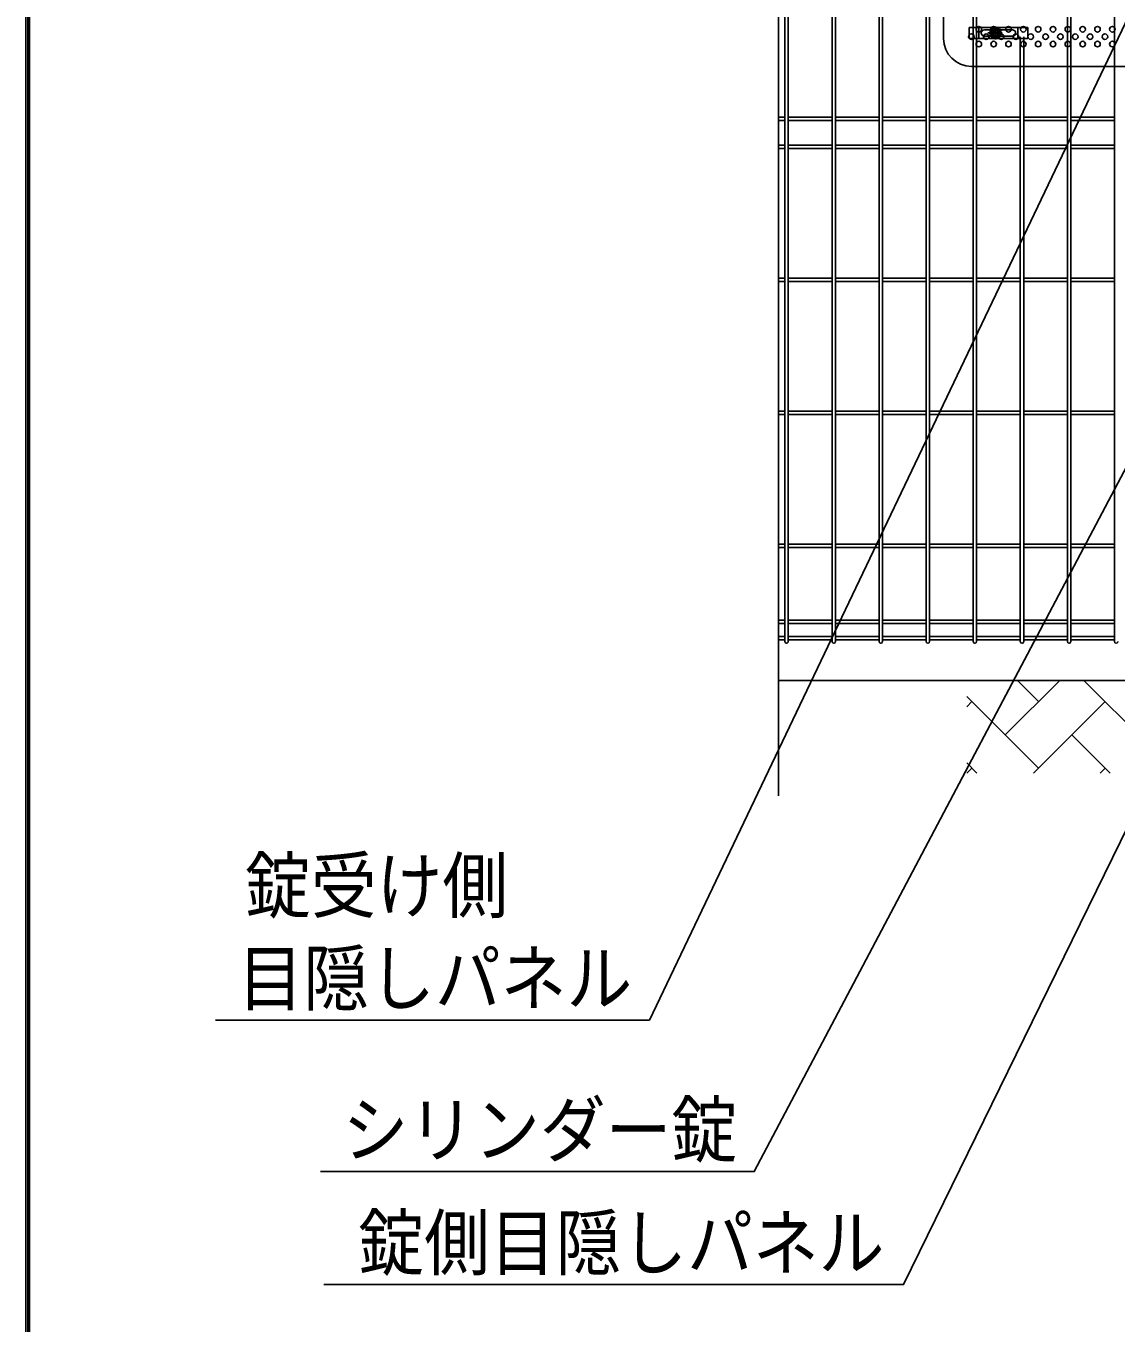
# Model space of a CAD drawing. Units: millimetres, scale not verified. Extents: x -4425 to 4425, y -3150 to 3150.
# Drawn here: x -4050 to -2874, y -1423 to -24 of the extents above; entities that cross this region are included whole.
import ezdxf
from ezdxf.enums import TextEntityAlignment as Align

# ---------------------------------------------------------------- set-up
doc = ezdxf.new("R2010")
doc.units = ezdxf.units.MM
doc.header["$LTSCALE"] = 20
for name, color, linetype, lineweight in [('0-0_WAKU', 7, 'Continuous', 25), ('0-2_Jﾊﾟﾈﾙ', 3, 'Continuous', 25), ('0-7_外形線', 7, 'Continuous', 25), ('0-9_EXTCNT-L', 4, 'Continuous', 25), ('0-A_固定金具', 41, 'Continuous', 25), ('0-D_ハッチング', 4, 'Continuous', 25), ('1-2_穴パン小', 7, 'Continuous', 25), ('1-3_新目隠小2', 4, 'Continuous', 25), ('1-7_LAYER12', 3, 'Continuous', 25)]:
    doc.layers.add(name, color=color, linetype=linetype, lineweight=lineweight)
doc.styles.add('ＭＳ ゴシック', font='')
doc.styles.get('ＭＳ ゴシック').set_extended_font_data('MS Gothic')

msp = doc.modelspace()

# ---------------------------------------------------------------- linework, layer by layer
at = {"layer": '0-0_WAKU'}
msp.add_line((-4047.75, -2923), (-4047.75, 2923), dxfattribs=at)
msp.add_lwpolyline([(-4049.75, 2925), (4200.25, 2925), (4200.25, -2925), (-4049.75, -2925)], close=True, dxfattribs=at)
msp.add_lwpolyline([(-4045.75, -2921), (-4045.75, 2921), (4196.25, 2921)], dxfattribs=at)
at = {"layer": '0-2_Jﾊﾟﾈﾙ'}
for p, q in [((-3231.23, -688.31), (-3231.23, 478.09)), ((-3227.63, -688.31), (-3227.63, 478.09)), ((-3180.46, -688.31), (-3180.46, 478.09)), ((-3176.86, -688.31), (-3176.86, 478.09)), ((-3028.15, -688.31), (-3028.15, 478.09)), ((-3024.55, -688.31), (-3024.55, 478.09)), ((-2875.84, -688.31), (-2875.84, 478.09)), ((-3129.69, -89.59), (-3129.69, 308.18)), ((-3126.09, -89.59), (-3126.09, 308.18)), ((-3078.92, -89.59), (-3078.92, 308.18)), ((-3075.32, -89.59), (-3075.32, 308.18)), ((-2926.61, -688.31), (-2926.61, 252.14)), ((-2923.01, -688.31), (-2923.01, 252.14)), ((-3129.69, -688.31), (-3129.69, -35.86)), ((-3126.09, -688.31), (-3126.09, -35.86)), ((-3078.92, -688.31), (-3078.92, -35.86)), ((-3075.32, -688.31), (-3075.32, -35.86)), ((-2977.38, -688.31), (-2977.38, -35.86)), ((-2973.78, -688.31), (-2973.78, -35.86)), ((-3238.23, -122.81), (-3231.23, -122.81)), ((-3227.63, -122.81), (-3180.46, -122.81)), ((-3176.86, -122.81), (-3129.69, -122.81)), ((-3126.09, -122.81), (-3078.92, -122.81)), ((-3075.32, -122.81), (-3028.15, -122.81)), ((-3024.55, -122.81), (-2977.38, -122.81)), ((-2973.78, -122.81), (-2926.61, -122.81)), ((-2923.01, -122.81), (-2875.84, -122.81)), ((-3238.23, -126.41), (-3231.23, -126.41)), ((-3227.63, -126.41), (-3180.46, -126.41)), ((-3176.86, -126.41), (-3129.69, -126.41)), ((-3126.09, -126.41), (-3078.92, -126.41)), ((-3075.32, -126.41), (-3028.15, -126.41)), ((-3024.55, -126.41), (-2977.38, -126.41)), ((-2973.78, -126.41), (-2926.61, -126.41)), ((-2923.01, -126.41), (-2875.84, -126.41)), ((-3238.23, -152.81), (-3231.23, -152.81)), ((-3227.63, -152.81), (-3180.46, -152.81)), ((-3176.86, -152.81), (-3129.69, -152.81)), ((-3126.09, -152.81), (-3078.92, -152.81)), ((-3075.32, -152.81), (-3028.15, -152.81)), ((-3024.55, -152.81), (-2977.38, -152.81)), ((-2973.78, -152.81), (-2926.61, -152.81)), ((-2923.01, -152.81), (-2875.84, -152.81)), ((-3238.23, -156.41), (-3231.23, -156.41)), ((-3227.63, -156.41), (-3180.46, -156.41)), ((-3176.86, -156.41), (-3129.69, -156.41)), ((-3126.09, -156.41), (-3078.92, -156.41)), ((-3075.32, -156.41), (-3028.15, -156.41)), ((-3024.55, -156.41), (-2977.38, -156.41)), ((-2973.78, -156.41), (-2926.61, -156.41)), ((-2923.01, -156.41), (-2875.84, -156.41)), ((-3238.23, -296.31), (-3231.23, -296.31)), ((-3238.23, -299.91), (-3231.23, -299.91)), ((-3227.63, -296.31), (-3180.46, -296.31)), ((-3227.63, -299.91), (-3180.46, -299.91)), ((-3176.86, -296.31), (-3129.69, -296.31)), ((-3176.86, -299.91), (-3129.69, -299.91)), ((-3126.09, -296.31), (-3078.92, -296.31)), ((-3126.09, -299.91), (-3078.92, -299.91)), ((-3075.32, -296.31), (-3028.15, -296.31)), ((-3075.32, -299.91), (-3028.15, -299.91)), ((-3024.55, -296.31), (-2977.38, -296.31)), ((-3024.55, -299.91), (-2977.38, -299.91)), ((-2973.78, -296.31), (-2926.61, -296.31)), ((-2973.78, -299.91), (-2926.61, -299.91)), ((-2923.01, -296.31), (-2875.84, -296.31)), ((-2923.01, -299.91), (-2875.84, -299.91)), ((-3238.23, -439.81), (-3231.23, -439.81)), ((-3238.23, -443.41), (-3231.23, -443.41)), ((-3227.63, -439.81), (-3180.46, -439.81)), ((-3227.63, -443.41), (-3180.46, -443.41)), ((-3176.86, -439.81), (-3129.69, -439.81)), ((-3176.86, -443.41), (-3129.69, -443.41)), ((-3126.09, -439.81), (-3078.92, -439.81)), ((-3126.09, -443.41), (-3078.92, -443.41)), ((-3075.32, -439.81), (-3028.15, -439.81)), ((-3075.32, -443.41), (-3028.15, -443.41)), ((-3024.55, -439.81), (-2977.38, -439.81)), ((-3024.55, -443.41), (-2977.38, -443.41)), ((-2973.78, -439.81), (-2926.61, -439.81)), ((-2973.78, -443.41), (-2926.61, -443.41)), ((-2923.01, -439.81), (-2875.84, -439.81)), ((-2923.01, -443.41), (-2875.84, -443.41)), ((-3238.23, -583.31), (-3231.23, -583.31)), ((-3238.23, -586.91), (-3231.23, -586.91)), ((-3227.63, -583.31), (-3180.46, -583.31)), ((-3227.63, -586.91), (-3180.46, -586.91)), ((-3176.86, -583.31), (-3129.69, -583.31)), ((-3176.86, -586.91), (-3129.69, -586.91)), ((-3126.09, -583.31), (-3078.92, -583.31)), ((-3126.09, -586.91), (-3078.92, -586.91)), ((-3075.32, -583.31), (-3028.15, -583.31)), ((-3075.32, -586.91), (-3028.15, -586.91)), ((-3024.55, -583.31), (-2977.38, -583.31)), ((-3024.55, -586.91), (-2977.38, -586.91)), ((-2973.78, -583.31), (-2926.61, -583.31)), ((-2973.78, -586.91), (-2926.61, -586.91)), ((-2923.01, -583.31), (-2875.84, -583.31)), ((-2923.01, -586.91), (-2875.84, -586.91)), ((-3238.23, -665.31), (-3231.23, -665.31)), ((-3238.23, -668.91), (-3231.23, -668.91)), ((-3227.63, -665.31), (-3180.46, -665.31)), ((-3227.63, -668.91), (-3180.46, -668.91)), ((-3176.86, -665.31), (-3129.69, -665.31)), ((-3176.86, -668.91), (-3129.69, -668.91)), ((-3126.09, -665.31), (-3078.92, -665.31)), ((-3126.09, -668.91), (-3078.92, -668.91)), ((-3075.32, -665.31), (-3028.15, -665.31)), ((-3075.32, -668.91), (-3028.15, -668.91)), ((-3024.55, -665.31), (-2977.38, -665.31)), ((-3024.55, -668.91), (-2977.38, -668.91)), ((-2973.78, -665.31), (-2926.61, -665.31)), ((-2973.78, -668.91), (-2926.61, -668.91)), ((-2923.01, -665.31), (-2875.84, -665.31)), ((-2923.01, -668.91), (-2875.84, -668.91)), ((-3238.23, -682.91), (-3231.23, -682.91)), ((-3227.63, -682.91), (-3180.46, -682.91)), ((-3176.86, -682.91), (-3129.69, -682.91)), ((-3126.09, -682.91), (-3078.92, -682.91)), ((-3075.32, -682.91), (-3028.15, -682.91)), ((-3024.55, -682.91), (-2977.38, -682.91)), ((-2973.78, -682.91), (-2926.61, -682.91)), ((-2923.01, -682.91), (-2875.84, -682.91)), ((-3238.23, -686.51), (-3231.23, -686.51)), ((-3227.63, -686.51), (-3180.46, -686.51)), ((-3176.86, -686.51), (-3129.69, -686.51)), ((-3126.09, -686.51), (-3078.92, -686.51)), ((-3075.32, -686.51), (-3028.15, -686.51)), ((-3024.55, -686.51), (-2977.38, -686.51)), ((-2973.78, -686.51), (-2926.61, -686.51)), ((-2923.01, -686.51), (-2875.84, -686.51))]:
    msp.add_line(p, q, dxfattribs=at)
for centre in [(-3229.43, -688.31), (-3178.66, -688.31), (-3127.89, -688.31), (-3077.12, -688.31), (-3026.35, -688.31), (-2975.58, -688.31), (-2924.81, -688.31), (-2874.04, -688.31)]:
    msp.add_arc(centre, 1.8, 180, 0, dxfattribs=at)
at = {"layer": '0-7_外形線'}
msp.add_line((-2810.16, -730.11), (-3238.23, -730.11), dxfattribs=at)
at = {"layer": '0-9_EXTCNT-L'}
msp.add_line((-3238.23, 571.47), (-3238.23, -854.61), dxfattribs=at)
at = {"layer": '0-A_固定金具'}
for p, q in [((-3032.46, -25.91), (-2969.46, -25.91)), ((-3032.46, -25.91), (-3032.46, -37.91)), ((-3021.96, -37.91), (-3021.96, -25.91)), ((-3004.15, -29.86), (-3004.15, -24.71)), ((-3004.15, -29.86), (-3004.15, -27.86)), ((-2979.96, -37.91), (-2979.96, -25.91)), ((-2969.46, -25.91), (-2969.46, -37.91)), ((-3032.46, -37.91), (-2969.46, -37.91)), ((-3015.96, -28.41), (-2985.96, -28.41)), ((-3015.96, -35.41), (-2985.96, -35.41)), ((-3007.35, -31.86), (-3012.5, -31.86)), ((-3006.15, -31.86), (-3008.15, -31.86)), ((-3006.38, -31.5), (-3004.52, -31.5)), ((-3006.38, -32.22), (-3006.38, -31.5)), ((-3006.38, -31.5), (-3004.52, -31.5)), ((-3006.38, -32.22), (-3006.38, -31.5)), ((-3004.52, -32.22), (-3006.38, -32.22)), ((-3004.52, -32.22), (-3006.38, -32.22)), ((-3004.52, -32.22), (-3006.38, -32.22)), ((-3004.52, -32.22), (-3006.38, -32.22)), ((-3004.52, -32.22), (-3006.38, -32.22)), ((-3005.15, -31.86), (-3003.15, -31.86)), ((-3005.15, -31.86), (-3003.15, -31.86)), ((-3004.52, -29.63), (-3003.79, -29.63)), ((-3004.52, -29.63), (-3003.79, -29.63)), ((-3004.52, -29.63), (-3003.79, -29.63)), ((-3004.52, -29.63), (-3003.79, -29.63)), ((-3004.52, -29.63), (-3003.79, -29.63)), ((-3004.52, -29.63), (-3003.79, -29.63)), ((-3004.52, -31.5), (-3004.52, -29.63)), ((-3004.52, -31.5), (-3004.52, -29.63)), ((-3004.52, -31.5), (-3004.52, -29.63)), ((-3004.52, -31.5), (-3004.52, -29.63)), ((-3004.52, -34.09), (-3004.52, -32.22)), ((-3004.52, -34.09), (-3004.52, -32.22)), ((-3004.52, -34.09), (-3004.52, -32.22)), ((-3004.52, -34.09), (-3004.52, -32.22)), ((-3004.52, -34.09), (-3004.52, -32.22)), ((-3004.52, -34.09), (-3004.52, -32.22)), ((-3003.79, -34.09), (-3004.52, -34.09)), ((-3003.79, -34.09), (-3004.52, -34.09)), ((-3003.79, -34.09), (-3004.52, -34.09)), ((-3003.79, -34.09), (-3004.52, -34.09)), ((-3003.79, -34.09), (-3004.52, -34.09)), ((-3003.79, -34.09), (-3004.52, -34.09)), ((-3004.15, -32.86), (-3004.15, -30.86)), ((-3004.15, -32.86), (-3004.15, -30.86)), ((-3004.15, -33.86), (-3004.15, -39.01)), ((-3004.15, -33.86), (-3004.15, -35.86)), ((-3003.79, -29.63), (-3003.79, -31.5)), ((-3003.79, -29.63), (-3003.79, -31.5)), ((-3003.79, -29.63), (-3003.79, -31.5)), ((-3003.79, -29.63), (-3003.79, -31.5)), ((-3003.79, -31.5), (-3001.93, -31.5)), ((-3003.79, -31.5), (-3001.93, -31.5)), ((-3001.93, -32.22), (-3003.79, -32.22)), ((-3001.93, -32.22), (-3003.79, -32.22)), ((-3001.93, -32.22), (-3003.79, -32.22)), ((-3001.93, -32.22), (-3003.79, -32.22)), ((-3001.93, -32.22), (-3003.79, -32.22)), ((-3003.79, -32.22), (-3003.79, -34.09)), ((-3003.79, -32.22), (-3003.79, -34.09)), ((-3003.79, -32.22), (-3003.79, -34.09)), ((-3003.79, -32.22), (-3003.79, -34.09)), ((-3003.79, -32.22), (-3003.79, -34.09)), ((-3003.79, -32.22), (-3003.79, -34.09)), ((-3002.15, -31.86), (-3000.15, -31.86)), ((-3002.15, -31.86), (-2997.01, -31.86)), ((-3001.93, -31.5), (-3001.93, -32.22)), ((-3001.93, -31.5), (-3001.93, -32.22)), ((-3001.93, -31.5), (-3001.93, -32.22)), ((-3001.22, -31.86), (-3001.02, -31.86))]:
    msp.add_line(p, q, dxfattribs=at)
for points in [[(-3006.38, -32.22), (-3006.38, -31.5), (-3004.52, -31.5), (-3004.52, -29.63)], [(-3004.52, -32.22), (-3006.38, -32.22), (-3006.38, -31.5), (-3004.52, -31.5), (-3004.52, -29.63)], [(-3006.38, -32.22), (-3006.38, -31.5), (-3004.52, -31.5)], [(-3006.38, -32.22), (-3006.38, -31.5), (-3004.52, -31.5)], [(-3003.79, -29.63), (-3003.79, -31.5), (-3001.93, -31.5), (-3001.93, -32.22), (-3003.79, -32.22)], [(-3003.79, -29.63), (-3003.79, -31.5), (-3001.93, -31.5)], [(-3003.79, -31.5), (-3001.93, -31.5), (-3001.93, -32.22)], [(-3003.79, -31.5), (-3001.93, -31.5), (-3001.93, -32.22)]]:
    msp.add_lwpolyline(points, dxfattribs=at)
for radius in [6.15, 6.15, 6.15, 6.15, 6.15, 4.59, 4.59, 4.59, 4.59, 4.59, 4.59, 3]:
    msp.add_circle((-3004.15, -31.86), radius, dxfattribs=at)
for centre, start, end in [((-3015.96, -31.91), 90, 180), ((-3015.96, -31.91), 180, 270), ((-2985.96, -31.91), 0, 90), ((-2985.96, -31.91), 270, 0)]:
    msp.add_arc(centre, 3.5, start, end, dxfattribs=at)
at = {"layer": '0-D_ハッチング'}
for p, q in [((-2993.67, -788.86), (-2934.93, -730.11)), ((-2957.75, -752.94), (-2980.58, -730.11)), ((-2835.16, -803.69), (-2908.73, -730.11)), ((-2957.75, -824.78), (-3035.16, -747.37)), ((-3035.16, -758.5), (-3029.59, -752.94)), ((-2963.08, -830.11), (-2885.91, -752.94)), ((-2880.58, -830.11), (-2921.83, -788.86)), ((-3024.26, -830.11), (-3035.16, -819.21)), ((-3034.93, -830.11), (-3029.59, -824.78)), ((-2891.24, -830.11), (-2885.91, -824.78))]:
    msp.add_line(p, q, dxfattribs=at)
at = {"layer": '1-2_穴パン小'}
for centre in [(-3022.15, -27.86), (-3006.15, -27.86), (-2990.15, -27.86), (-2974.15, -27.86), (-2958.15, -27.86), (-2942.15, -27.86), (-2926.15, -27.86), (-2910.15, -27.86), (-2894.15, -27.86), (-2878.15, -27.86), (-3030.15, -35.86), (-3030.15, -35.86), (-3030.15, -35.86), (-3030.15, -35.86), (-3022.15, -43.86), (-3014.15, -35.86), (-3014.15, -35.86), (-3014.15, -35.86), (-3014.15, -35.86), (-3006.15, -43.86), (-2998.15, -35.86), (-2998.15, -35.86), (-2998.15, -35.86), (-2998.15, -35.86), (-2990.15, -43.86), (-2982.15, -35.86), (-2982.15, -35.86), (-2982.15, -35.86), (-2982.15, -35.86), (-2974.15, -43.86), (-2966.15, -35.86), (-2966.15, -35.86), (-2966.15, -35.86), (-2966.15, -35.86), (-2958.15, -43.86), (-2950.15, -35.86), (-2950.15, -35.86), (-2950.15, -35.86), (-2950.15, -35.86), (-2942.15, -43.86), (-2934.15, -35.86), (-2934.15, -35.86), (-2934.15, -35.86), (-2934.15, -35.86), (-2926.15, -43.86), (-2918.15, -35.86), (-2918.15, -35.86), (-2918.15, -35.86), (-2918.15, -35.86), (-2910.15, -43.86), (-2902.15, -35.86), (-2902.15, -35.86), (-2902.15, -35.86), (-2902.15, -35.86), (-2894.15, -43.86), (-2886.15, -35.86), (-2886.15, -35.86), (-2886.15, -35.86), (-2886.15, -35.86), (-2878.15, -43.86)]:
    msp.add_circle(centre, 3, dxfattribs=at)
at = {"layer": '1-3_新目隠小2'}
for p, q in [((-3060.15, 222.14), (-3060.15, -37.86)), ((-3030.15, -67.86), (-2715.16, -67.86))]:
    msp.add_line(p, q, dxfattribs=at)
msp.add_circle((-3004.15, -31.86), 4, dxfattribs=at)
msp.add_arc((-3030.15, -37.86), 30, 180, 270, dxfattribs=at)
at = {"layer": '1-7_LAYER12', "color": 7}
for points in [[(-3728.66, -1381.67), (-3103.32, -1381.67), (-2392.65, 69.61)], [(-3732.09, -1259.82), (-3264.24, -1259.82), (-2577.62, 40.77)], [(-3845.31, -1096.43), (-3377.45, -1096.43), (-2849.23, 10.4)]]:
    msp.add_lwpolyline(points, dxfattribs=at)

# ---------------------------------------------------------------- texts
at = {"layer": '1-7_LAYER12', "style": 'ＭＳ ゴシック', "width": 0.9}
for s, p in [('錠受け側', (-3813.45, -997.53)), ('目隠しパネル', (-3821.45, -1097.53)), ('シリンダー錠', (-3708.24, -1260.92)), ('錠側目隠しパネル', (-3691.32, -1382.78))]:
    msp.add_text(s, height=57.77, dxfattribs=at).set_placement(p, align=Align.BOTTOM_LEFT)

doc.saveas('drawing.dxf')
